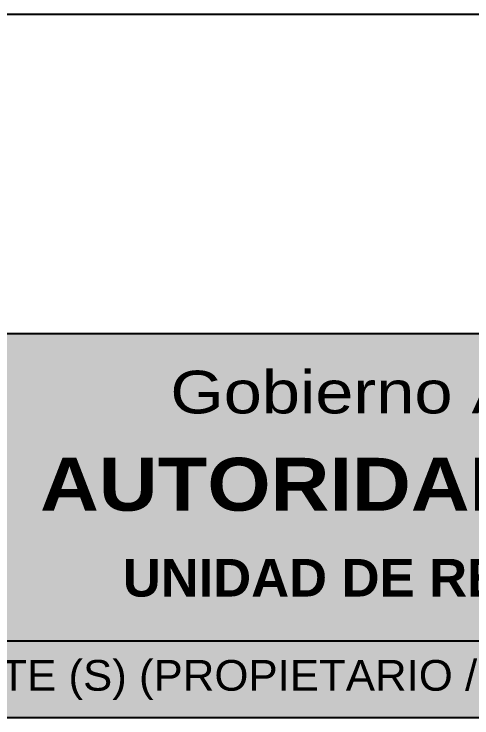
# Model space of a CAD drawing. Header units: inches. Extents: x 13.1 to 77.9, y 9.9 to 37.9.
# Drawn here: x 58.828 to 60.972, y 34.551 to 37.852 of the extents above; entities that cross this region are included whole.
import ezdxf

# ---------------------------------------------------------------- set-up
doc = ezdxf.new("R2010")
doc.units = ezdxf.units.IN
doc.header["$MEASUREMENT"] = 0
for name, color, linetype, lineweight in [('F_H', 253, 'Continuous', 13), ('F_NUEVA', 43, 'Continuous', 25), ('F_TEXT', 250, 'Continuous', 13)]:
    doc.layers.add(name, color=color, linetype=linetype, lineweight=lineweight)
doc.layers.add('F_Layer01', color=7, linetype='Continuous')
doc.styles.add('ARIAL', font='arial.ttf', dxfattribs={"height": 0.2})

msp = doc.modelspace()

# ---------------------------------------------------------------- hatches: boundary and pattern name
at = {"layer": 'F_H'}
msp.add_hatch(color=256, dxfattribs=at).paths.add_polyline_path([(73.1571, 34.5512), (73.1571, 34.9122), (57.3571, 34.9122), (57.3571, 34.5512)])
at = {"layer": 'F_Layer01', "true_color": 0xc5483d}
h = msp.add_hatch(color=15, dxfattribs=at)
h.dxf.hatch_style = 2
h.paths.add_polyline_path([(69.7327, 34.9122), (57.3571, 34.9122), (57.3571, 36.3515), (69.7327, 36.3515)])

# ---------------------------------------------------------------- linework, layer by layer
at = {"layer": 'Defpoints', "color": 2}
msp.add_lwpolyline([(77.8571, 37.8515), (77.8571, 9.8515), (56.2571, 9.8515), (56.2571, 37.8515)], close=True, dxfattribs=at)
at = {"layer": 'F_Layer01', "lineweight": 0}
msp.add_lwpolyline([(69.7327, 34.9122), (57.3571, 34.9122), (57.3571, 36.3515), (69.7327, 36.3515), (69.7327, 34.9122)], close=True, dxfattribs=at)
at = {"layer": 'F_NUEVA', "color": 7}
for p, q in [((77.3571, 36.3515), (57.3571, 36.3515)), ((57.3571, 34.9122), (73.1571, 34.9122)), ((73.1571, 34.5512), (57.3571, 34.5512))]:
    msp.add_line(p, q, dxfattribs=at)

# ---------------------------------------------------------------- texts
at = {"attachment_point": 1, "style": 'ARIAL'}
for s, insert, char_height in [('{\\fArial|b1|i0|c0|p34;\\W1.1;AUTORIDAD CATASTRAL MUNICIPAL}', (58.9492, 35.7709), 0.248091), ('{\\fArial|b1|i0|c0|p34;UNIDAD DE REGISTRO Y SERVICIOS CATASTRALES}', (59.3367, 35.2965), 0.176104)]:
    msp.add_mtext_dynamic_manual_height_columns(s, width=8.524297, gutter_width=8.5, heights=[0], dxfattribs=dict(at, insert=insert, char_height=char_height))
at = {"layer": 'F_TEXT', "color": 7, "style": 'ARIAL'}
for s, height, width, p in [('Gobierno Autónomo Municipal de La Paz', 0.2, 1.15, (59.5594, 35.9791)), ('SOLICITANTE (S) (PROPIETARIO / APODERADO)', 0.143932, 1.02, (57.6807, 34.6789))]:
    msp.add_text(s, height=height, dxfattribs=dict(at, width=width)).set_placement(p)

doc.saveas('drawing.dxf')
